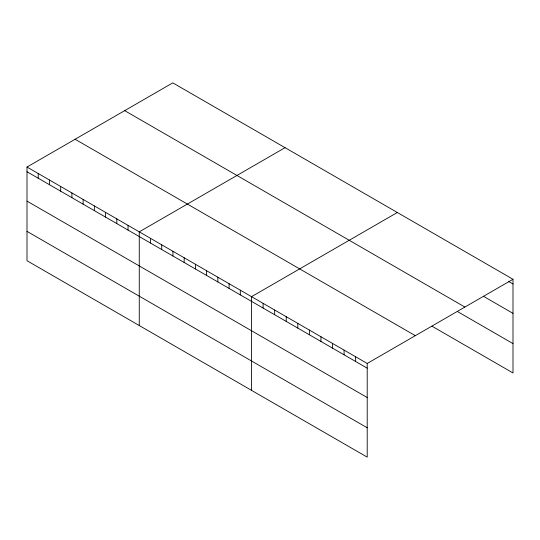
<?xml version="1.0" encoding="UTF-8"?>
<svg xmlns="http://www.w3.org/2000/svg" width="540" height="540" viewBox="0 0 540 540"><rect width="100%" height="100%" fill="white"/><g stroke="black" fill="none" stroke-linecap="round" stroke-linejoin="round"><path stroke-width="0.81" d="M27 167.036L367.207 363.454L367.207 457.137L27 260.726L27 167.036L172.793 82.863L513 279.275L513 372.964L432.034 326.221M285.059 147.677L139.266 231.849L139.266 325.539M397.332 212.497L251.539 296.669L251.539 390.359M367.207 363.454L513 279.275M508.66 281.488L513 283.993M483.361 296.237L513 313.355M124.679 110.639L464.886 307.058M457.333 311.465L513 343.602M75.114 139.259L415.321 335.671M27 171.747L367.207 368.165M27 201.11L367.207 397.528M27 231.363L367.207 427.775M355.637 356.771L355.637 361.483M344.075 350.096L344.075 354.807M332.505 343.413L332.505 348.131M320.935 336.737L320.935 341.449M309.373 330.062L309.373 334.773M297.803 323.379L297.803 328.097M286.24 316.703L286.24 321.415M274.671 310.028L274.671 314.739M263.101 303.345L263.101 308.063M240.307 290.189L240.307 294.901M229.082 283.703L229.082 288.421M217.856 277.223L217.856 281.934M206.631 270.743L206.631 275.454M195.406 264.263L195.406 268.974M184.174 257.776L184.174 262.494M172.949 251.296L172.949 256.007M161.723 244.816L161.723 249.527M150.498 238.336L150.498 243.047M128.041 225.369L128.041 230.081M116.816 218.889L116.816 223.601M105.59 212.409L105.59 217.121M94.358 205.922L94.358 210.641M83.133 199.442L83.133 204.154M71.908 192.962L71.908 197.674M60.683 186.482L60.683 191.194M49.451 179.996L49.451 184.714M38.225 173.516L38.225 178.227"/></g></svg>
